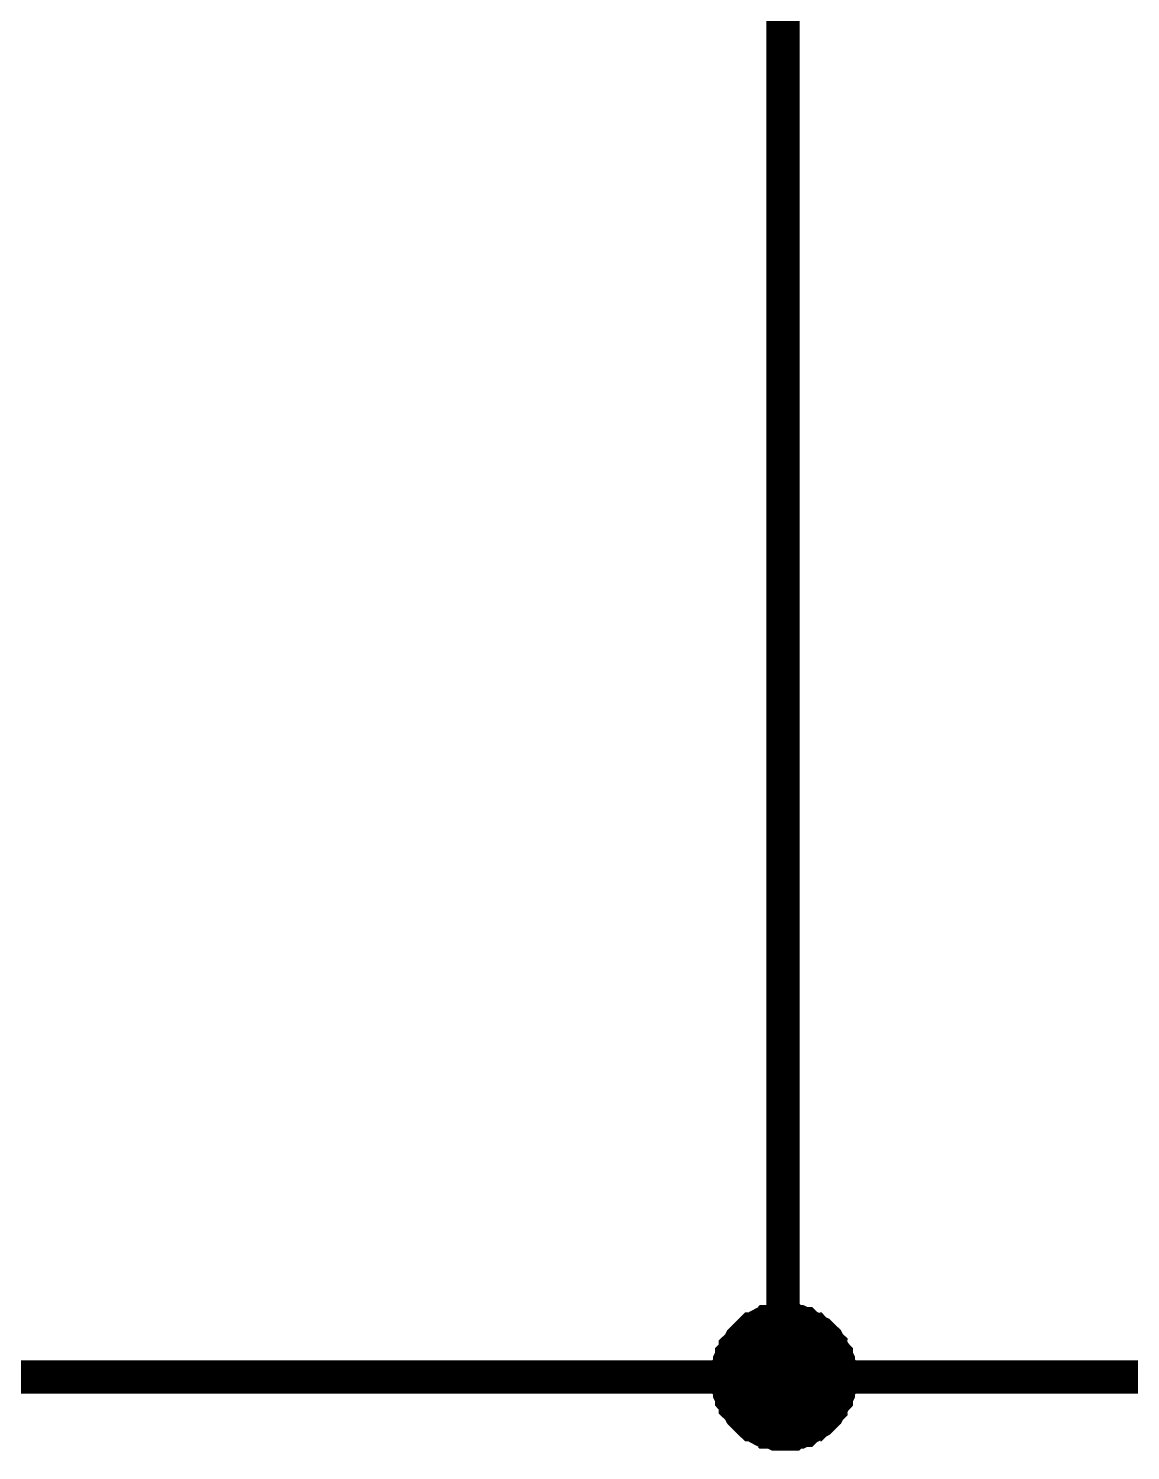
# Model space of a CAD drawing. Header units: millimetres. Extents: x 0 to 420, y 0 to 297.
# Drawn here: x 308.16 to 318.08, y 56.83 to 69.64 of the extents above; entities that cross this region are included whole.
import ezdxf

# ---------------------------------------------------------------- set-up
doc = ezdxf.new("R2010")
doc.units = ezdxf.units.MM
doc.layers.add('Sheet', color=255, linetype='Continuous')

msp = doc.modelspace()

# ---------------------------------------------------------------- linework, layer by layer
at = {"layer": 'Sheet'}
for points, const_width in [([(312.468, 72.495), (314.95, 72.495), (314.95, 57.492), (308.711, 57.492)], 0.3), ([(314.454, 57.492), (314.454, 57.526), (314.454, 57.542), (314.454, 57.575), (314.47, 57.592), (314.47, 57.625), (314.47, 57.641), (314.487, 57.675), (314.487, 57.691), (314.503, 57.708), (314.52, 57.741), (314.52, 57.757), (314.537, 57.774), (314.553, 57.79), (314.57, 57.824), (314.586, 57.84), (314.603, 57.857), (314.619, 57.873), (314.636, 57.89), (314.652, 57.906), (314.669, 57.923), (314.702, 57.923), (314.719, 57.94), (314.735, 57.956), (314.768, 57.973), (314.785, 57.973), (314.801, 57.989), (314.834, 57.989), (314.851, 57.989), (314.884, 58.006), (314.901, 58.006), (314.934, 58.006), (314.95, 58.006)], 0.3), ([(314.454, 57.492), (314.454, 57.526), (314.454, 57.542), (314.454, 57.575), (314.47, 57.592), (314.47, 57.625), (314.47, 57.641), (314.487, 57.675), (314.487, 57.691), (314.503, 57.708), (314.52, 57.741), (314.52, 57.757), (314.537, 57.774), (314.553, 57.79), (314.57, 57.824), (314.586, 57.84), (314.603, 57.857), (314.619, 57.873), (314.636, 57.89), (314.652, 57.906), (314.669, 57.923), (314.702, 57.923), (314.719, 57.94), (314.735, 57.956), (314.768, 57.973), (314.785, 57.973), (314.801, 57.989), (314.834, 57.989), (314.851, 57.989), (314.884, 58.006), (314.901, 58.006), (314.934, 58.006), (314.95, 58.006)], 0.3), ([(314.454, 57.492), (314.454, 57.526), (314.454, 57.542), (314.454, 57.575), (314.47, 57.592), (314.47, 57.625), (314.47, 57.641), (314.487, 57.675), (314.487, 57.691), (314.503, 57.708), (314.52, 57.741), (314.52, 57.757), (314.537, 57.774), (314.553, 57.79), (314.57, 57.824), (314.586, 57.84), (314.603, 57.857), (314.619, 57.873), (314.636, 57.89), (314.652, 57.906), (314.669, 57.923), (314.702, 57.923), (314.719, 57.94), (314.735, 57.956), (314.768, 57.973), (314.785, 57.973), (314.801, 57.989), (314.834, 57.989), (314.851, 57.989), (314.884, 58.006), (314.901, 58.006), (314.934, 58.006), (314.95, 58.006)], 0.3), ([(314.454, 57.492), (314.454, 57.526), (314.454, 57.542), (314.454, 57.575), (314.47, 57.592), (314.47, 57.625), (314.47, 57.641), (314.487, 57.675), (314.487, 57.691), (314.503, 57.708), (314.52, 57.741), (314.52, 57.757), (314.537, 57.774), (314.553, 57.79), (314.57, 57.824), (314.586, 57.84), (314.603, 57.857), (314.619, 57.873), (314.636, 57.89), (314.652, 57.906), (314.669, 57.923), (314.702, 57.923), (314.719, 57.94), (314.735, 57.956), (314.768, 57.973), (314.785, 57.973), (314.801, 57.989), (314.834, 57.989), (314.851, 57.989), (314.884, 58.006), (314.901, 58.006), (314.934, 58.006), (314.95, 58.006)], 0.3), ([(314.454, 57.492), (314.454, 57.526), (314.454, 57.542), (314.454, 57.575), (314.47, 57.592), (314.47, 57.625), (314.47, 57.641), (314.487, 57.675), (314.487, 57.691), (314.503, 57.708), (314.52, 57.741), (314.52, 57.757), (314.537, 57.774), (314.553, 57.79), (314.57, 57.824), (314.586, 57.84), (314.603, 57.857), (314.619, 57.873), (314.636, 57.89), (314.652, 57.906), (314.669, 57.923), (314.702, 57.923), (314.719, 57.94), (314.735, 57.956), (314.768, 57.973), (314.785, 57.973), (314.801, 57.989), (314.834, 57.989), (314.851, 57.989), (314.884, 58.006), (314.901, 58.006), (314.934, 58.006), (314.95, 58.006)], 0.0991), ([(314.454, 57.492), (314.454, 57.526), (314.454, 57.542), (314.454, 57.575), (314.47, 57.592), (314.47, 57.625), (314.47, 57.641), (314.487, 57.675), (314.487, 57.691), (314.503, 57.708), (314.52, 57.741), (314.52, 57.757), (314.537, 57.774), (314.553, 57.79), (314.57, 57.824), (314.586, 57.84), (314.603, 57.857), (314.619, 57.873), (314.636, 57.89), (314.652, 57.906), (314.669, 57.923), (314.702, 57.923), (314.719, 57.94), (314.735, 57.956), (314.768, 57.973), (314.785, 57.973), (314.801, 57.989), (314.834, 57.989), (314.851, 57.989), (314.884, 58.006), (314.901, 58.006), (314.934, 58.006), (314.95, 58.006)], 0.0991), ([(314.454, 57.492), (314.454, 57.526), (314.454, 57.542), (314.454, 57.575), (314.47, 57.592), (314.47, 57.625), (314.47, 57.641), (314.487, 57.675), (314.487, 57.691), (314.503, 57.708), (314.52, 57.741), (314.52, 57.757), (314.537, 57.774), (314.553, 57.79), (314.57, 57.824), (314.586, 57.84), (314.603, 57.857), (314.619, 57.873), (314.636, 57.89), (314.652, 57.906), (314.669, 57.923), (314.702, 57.923), (314.719, 57.94), (314.735, 57.956), (314.768, 57.973), (314.785, 57.973), (314.801, 57.989), (314.834, 57.989), (314.851, 57.989), (314.884, 58.006), (314.901, 58.006), (314.934, 58.006), (314.95, 58.006)], 0.0991), ([(314.454, 57.492), (314.454, 57.526), (314.454, 57.542), (314.454, 57.575), (314.47, 57.592), (314.47, 57.625), (314.47, 57.641), (314.487, 57.675), (314.487, 57.691), (314.503, 57.708), (314.52, 57.741), (314.52, 57.757), (314.537, 57.774), (314.553, 57.79), (314.57, 57.824), (314.586, 57.84), (314.603, 57.857), (314.619, 57.873), (314.636, 57.89), (314.652, 57.906), (314.669, 57.923), (314.702, 57.923), (314.719, 57.94), (314.735, 57.956), (314.768, 57.973), (314.785, 57.973), (314.801, 57.989), (314.834, 57.989), (314.851, 57.989), (314.884, 58.006), (314.901, 58.006), (314.934, 58.006), (314.95, 58.006)], 0.0991), ([(314.95, 58.006), (314.95, 58.006)], 0.3), ([(314.95, 58.006), (314.983, 58.006), (315, 58.006), (315.033, 58.006), (315.05, 57.989), (315.083, 57.989), (315.099, 57.989), (315.132, 57.973), (315.149, 57.973), (315.166, 57.956), (315.199, 57.94), (315.215, 57.923), (315.232, 57.923), (315.248, 57.906), (315.281, 57.89), (315.298, 57.873), (315.314, 57.857), (315.331, 57.84), (315.348, 57.824), (315.364, 57.79), (315.381, 57.774), (315.381, 57.757), (315.397, 57.741), (315.414, 57.708), (315.43, 57.691), (315.43, 57.675), (315.447, 57.641), (315.447, 57.625), (315.447, 57.592), (315.463, 57.575), (315.463, 57.542), (315.463, 57.526), (315.463, 57.492)], 0.3), ([(314.95, 58.006), (314.95, 58.006)], 0.3), ([(314.95, 58.006), (314.983, 58.006), (315, 58.006), (315.033, 58.006), (315.05, 57.989), (315.083, 57.989), (315.099, 57.989), (315.132, 57.973), (315.149, 57.973), (315.166, 57.956), (315.199, 57.94), (315.215, 57.923), (315.232, 57.923), (315.248, 57.906), (315.281, 57.89), (315.298, 57.873), (315.314, 57.857), (315.331, 57.84), (315.348, 57.824), (315.364, 57.79), (315.381, 57.774), (315.381, 57.757), (315.397, 57.741), (315.414, 57.708), (315.43, 57.691), (315.43, 57.675), (315.447, 57.641), (315.447, 57.625), (315.447, 57.592), (315.463, 57.575), (315.463, 57.542), (315.463, 57.526), (315.463, 57.492)], 0.3), ([(314.95, 58.006), (314.95, 58.006)], 0.3), ([(314.95, 58.006), (314.983, 58.006), (315, 58.006), (315.033, 58.006), (315.05, 57.989), (315.083, 57.989), (315.099, 57.989), (315.132, 57.973), (315.149, 57.973), (315.166, 57.956), (315.199, 57.94), (315.215, 57.923), (315.232, 57.923), (315.248, 57.906), (315.281, 57.89), (315.298, 57.873), (315.314, 57.857), (315.331, 57.84), (315.348, 57.824), (315.364, 57.79), (315.381, 57.774), (315.381, 57.757), (315.397, 57.741), (315.414, 57.708), (315.43, 57.691), (315.43, 57.675), (315.447, 57.641), (315.447, 57.625), (315.447, 57.592), (315.463, 57.575), (315.463, 57.542), (315.463, 57.526), (315.463, 57.492)], 0.3), ([(314.95, 58.006), (314.95, 58.006)], 0.3), ([(314.95, 58.006), (314.983, 58.006), (315, 58.006), (315.033, 58.006), (315.05, 57.989), (315.083, 57.989), (315.099, 57.989), (315.132, 57.973), (315.149, 57.973), (315.166, 57.956), (315.199, 57.94), (315.215, 57.923), (315.232, 57.923), (315.248, 57.906), (315.281, 57.89), (315.298, 57.873), (315.314, 57.857), (315.331, 57.84), (315.348, 57.824), (315.364, 57.79), (315.381, 57.774), (315.381, 57.757), (315.397, 57.741), (315.414, 57.708), (315.43, 57.691), (315.43, 57.675), (315.447, 57.641), (315.447, 57.625), (315.447, 57.592), (315.463, 57.575), (315.463, 57.542), (315.463, 57.526), (315.463, 57.492)], 0.3), ([(314.95, 58.006), (314.95, 58.006)], 0.0991), ([(314.95, 58.006), (314.983, 58.006), (315, 58.006), (315.033, 58.006), (315.05, 57.989), (315.083, 57.989), (315.099, 57.989), (315.132, 57.973), (315.149, 57.973), (315.166, 57.956), (315.199, 57.94), (315.215, 57.923), (315.232, 57.923), (315.248, 57.906), (315.281, 57.89), (315.298, 57.873), (315.314, 57.857), (315.331, 57.84), (315.348, 57.824), (315.364, 57.79), (315.381, 57.774), (315.381, 57.757), (315.397, 57.741), (315.414, 57.708), (315.43, 57.691), (315.43, 57.675), (315.447, 57.641), (315.447, 57.625), (315.447, 57.592), (315.463, 57.575), (315.463, 57.542), (315.463, 57.526), (315.463, 57.492)], 0.0991), ([(314.95, 58.006), (314.95, 58.006)], 0.0991), ([(314.95, 58.006), (314.983, 58.006), (315, 58.006), (315.033, 58.006), (315.05, 57.989), (315.083, 57.989), (315.099, 57.989), (315.132, 57.973), (315.149, 57.973), (315.166, 57.956), (315.199, 57.94), (315.215, 57.923), (315.232, 57.923), (315.248, 57.906), (315.281, 57.89), (315.298, 57.873), (315.314, 57.857), (315.331, 57.84), (315.348, 57.824), (315.364, 57.79), (315.381, 57.774), (315.381, 57.757), (315.397, 57.741), (315.414, 57.708), (315.43, 57.691), (315.43, 57.675), (315.447, 57.641), (315.447, 57.625), (315.447, 57.592), (315.463, 57.575), (315.463, 57.542), (315.463, 57.526), (315.463, 57.492)], 0.0991), ([(314.95, 58.006), (314.95, 58.006)], 0.0991), ([(314.95, 58.006), (314.983, 58.006), (315, 58.006), (315.033, 58.006), (315.05, 57.989), (315.083, 57.989), (315.099, 57.989), (315.132, 57.973), (315.149, 57.973), (315.166, 57.956), (315.199, 57.94), (315.215, 57.923), (315.232, 57.923), (315.248, 57.906), (315.281, 57.89), (315.298, 57.873), (315.314, 57.857), (315.331, 57.84), (315.348, 57.824), (315.364, 57.79), (315.381, 57.774), (315.381, 57.757), (315.397, 57.741), (315.414, 57.708), (315.43, 57.691), (315.43, 57.675), (315.447, 57.641), (315.447, 57.625), (315.447, 57.592), (315.463, 57.575), (315.463, 57.542), (315.463, 57.526), (315.463, 57.492)], 0.0991), ([(314.95, 58.006), (314.95, 58.006)], 0.0991), ([(314.95, 58.006), (314.983, 58.006), (315, 58.006), (315.033, 58.006), (315.05, 57.989), (315.083, 57.989), (315.099, 57.989), (315.132, 57.973), (315.149, 57.973), (315.166, 57.956), (315.199, 57.94), (315.215, 57.923), (315.232, 57.923), (315.248, 57.906), (315.281, 57.89), (315.298, 57.873), (315.314, 57.857), (315.331, 57.84), (315.348, 57.824), (315.364, 57.79), (315.381, 57.774), (315.381, 57.757), (315.397, 57.741), (315.414, 57.708), (315.43, 57.691), (315.43, 57.675), (315.447, 57.641), (315.447, 57.625), (315.447, 57.592), (315.463, 57.575), (315.463, 57.542), (315.463, 57.526), (315.463, 57.492)], 0.0991), ([(305.715, 57.492), (308.711, 57.492)], 0.3), ([(314.95, 56.979), (314.934, 56.979), (314.901, 56.979), (314.884, 56.979), (314.851, 56.996), (314.834, 56.996), (314.801, 56.996), (314.785, 57.012), (314.768, 57.012), (314.735, 57.029), (314.719, 57.045), (314.702, 57.062), (314.669, 57.062), (314.652, 57.078), (314.636, 57.095), (314.619, 57.112), (314.603, 57.128), (314.586, 57.145), (314.57, 57.161), (314.553, 57.194), (314.537, 57.211), (314.52, 57.227), (314.52, 57.244), (314.503, 57.277), (314.487, 57.294), (314.487, 57.31), (314.47, 57.343), (314.47, 57.36), (314.47, 57.393), (314.454, 57.41), (314.454, 57.443), (314.454, 57.459), (314.454, 57.492)], 0.3), ([(314.454, 57.492), (314.454, 57.492)], 0.3), ([(314.95, 56.979), (314.934, 56.979), (314.901, 56.979), (314.884, 56.979), (314.851, 56.996), (314.834, 56.996), (314.801, 56.996), (314.785, 57.012), (314.768, 57.012), (314.735, 57.029), (314.719, 57.045), (314.702, 57.062), (314.669, 57.062), (314.652, 57.078), (314.636, 57.095), (314.619, 57.112), (314.603, 57.128), (314.586, 57.145), (314.57, 57.161), (314.553, 57.194), (314.537, 57.211), (314.52, 57.227), (314.52, 57.244), (314.503, 57.277), (314.487, 57.294), (314.487, 57.31), (314.47, 57.343), (314.47, 57.36), (314.47, 57.393), (314.454, 57.41), (314.454, 57.443), (314.454, 57.459), (314.454, 57.492)], 0.3), ([(314.454, 57.492), (314.454, 57.492)], 0.3), ([(314.95, 56.979), (314.934, 56.979), (314.901, 56.979), (314.884, 56.979), (314.851, 56.996), (314.834, 56.996), (314.801, 56.996), (314.785, 57.012), (314.768, 57.012), (314.735, 57.029), (314.719, 57.045), (314.702, 57.062), (314.669, 57.062), (314.652, 57.078), (314.636, 57.095), (314.619, 57.112), (314.603, 57.128), (314.586, 57.145), (314.57, 57.161), (314.553, 57.194), (314.537, 57.211), (314.52, 57.227), (314.52, 57.244), (314.503, 57.277), (314.487, 57.294), (314.487, 57.31), (314.47, 57.343), (314.47, 57.36), (314.47, 57.393), (314.454, 57.41), (314.454, 57.443), (314.454, 57.459), (314.454, 57.492)], 0.3), ([(314.454, 57.492), (314.454, 57.492)], 0.3), ([(314.95, 56.979), (314.934, 56.979), (314.901, 56.979), (314.884, 56.979), (314.851, 56.996), (314.834, 56.996), (314.801, 56.996), (314.785, 57.012), (314.768, 57.012), (314.735, 57.029), (314.719, 57.045), (314.702, 57.062), (314.669, 57.062), (314.652, 57.078), (314.636, 57.095), (314.619, 57.112), (314.603, 57.128), (314.586, 57.145), (314.57, 57.161), (314.553, 57.194), (314.537, 57.211), (314.52, 57.227), (314.52, 57.244), (314.503, 57.277), (314.487, 57.294), (314.487, 57.31), (314.47, 57.343), (314.47, 57.36), (314.47, 57.393), (314.454, 57.41), (314.454, 57.443), (314.454, 57.459), (314.454, 57.492)], 0.3), ([(314.454, 57.492), (314.454, 57.492)], 0.3), ([(314.95, 56.979), (314.934, 56.979), (314.901, 56.979), (314.884, 56.979), (314.851, 56.996), (314.834, 56.996), (314.801, 56.996), (314.785, 57.012), (314.768, 57.012), (314.735, 57.029), (314.719, 57.045), (314.702, 57.062), (314.669, 57.062), (314.652, 57.078), (314.636, 57.095), (314.619, 57.112), (314.603, 57.128), (314.586, 57.145), (314.57, 57.161), (314.553, 57.194), (314.537, 57.211), (314.52, 57.227), (314.52, 57.244), (314.503, 57.277), (314.487, 57.294), (314.487, 57.31), (314.47, 57.343), (314.47, 57.36), (314.47, 57.393), (314.454, 57.41), (314.454, 57.443), (314.454, 57.459), (314.454, 57.492)], 0.0991), ([(314.454, 57.492), (314.454, 57.492)], 0.0991), ([(314.95, 56.979), (314.934, 56.979), (314.901, 56.979), (314.884, 56.979), (314.851, 56.996), (314.834, 56.996), (314.801, 56.996), (314.785, 57.012), (314.768, 57.012), (314.735, 57.029), (314.719, 57.045), (314.702, 57.062), (314.669, 57.062), (314.652, 57.078), (314.636, 57.095), (314.619, 57.112), (314.603, 57.128), (314.586, 57.145), (314.57, 57.161), (314.553, 57.194), (314.537, 57.211), (314.52, 57.227), (314.52, 57.244), (314.503, 57.277), (314.487, 57.294), (314.487, 57.31), (314.47, 57.343), (314.47, 57.36), (314.47, 57.393), (314.454, 57.41), (314.454, 57.443), (314.454, 57.459), (314.454, 57.492)], 0.0991), ([(314.454, 57.492), (314.454, 57.492)], 0.0991), ([(314.95, 56.979), (314.934, 56.979), (314.901, 56.979), (314.884, 56.979), (314.851, 56.996), (314.834, 56.996), (314.801, 56.996), (314.785, 57.012), (314.768, 57.012), (314.735, 57.029), (314.719, 57.045), (314.702, 57.062), (314.669, 57.062), (314.652, 57.078), (314.636, 57.095), (314.619, 57.112), (314.603, 57.128), (314.586, 57.145), (314.57, 57.161), (314.553, 57.194), (314.537, 57.211), (314.52, 57.227), (314.52, 57.244), (314.503, 57.277), (314.487, 57.294), (314.487, 57.31), (314.47, 57.343), (314.47, 57.36), (314.47, 57.393), (314.454, 57.41), (314.454, 57.443), (314.454, 57.459), (314.454, 57.492)], 0.0991), ([(314.454, 57.492), (314.454, 57.492)], 0.0991), ([(314.95, 56.979), (314.934, 56.979), (314.901, 56.979), (314.884, 56.979), (314.851, 56.996), (314.834, 56.996), (314.801, 56.996), (314.785, 57.012), (314.768, 57.012), (314.735, 57.029), (314.719, 57.045), (314.702, 57.062), (314.669, 57.062), (314.652, 57.078), (314.636, 57.095), (314.619, 57.112), (314.603, 57.128), (314.586, 57.145), (314.57, 57.161), (314.553, 57.194), (314.537, 57.211), (314.52, 57.227), (314.52, 57.244), (314.503, 57.277), (314.487, 57.294), (314.487, 57.31), (314.47, 57.343), (314.47, 57.36), (314.47, 57.393), (314.454, 57.41), (314.454, 57.443), (314.454, 57.459), (314.454, 57.492)], 0.0991), ([(314.454, 57.492), (314.454, 57.492)], 0.0991), ([(315.463, 57.492), (315.463, 57.459), (315.463, 57.443), (315.463, 57.41), (315.447, 57.393), (315.447, 57.36), (315.447, 57.343), (315.43, 57.31), (315.43, 57.294), (315.414, 57.277), (315.397, 57.244), (315.381, 57.227), (315.381, 57.211), (315.364, 57.194), (315.348, 57.161), (315.331, 57.145), (315.314, 57.128), (315.298, 57.112), (315.281, 57.095), (315.248, 57.078), (315.232, 57.062), (315.215, 57.062), (315.199, 57.045), (315.166, 57.029), (315.149, 57.012), (315.132, 57.012), (315.099, 56.996), (315.083, 56.996), (315.05, 56.996), (315.033, 56.979), (315, 56.979), (314.983, 56.979), (314.95, 56.979)], 0.3), ([(314.95, 57.492), (319.949, 57.492)], 0.3), ([(315.463, 57.492), (315.463, 57.459), (315.463, 57.443), (315.463, 57.41), (315.447, 57.393), (315.447, 57.36), (315.447, 57.343), (315.43, 57.31), (315.43, 57.294), (315.414, 57.277), (315.397, 57.244), (315.381, 57.227), (315.381, 57.211), (315.364, 57.194), (315.348, 57.161), (315.331, 57.145), (315.314, 57.128), (315.298, 57.112), (315.281, 57.095), (315.248, 57.078), (315.232, 57.062), (315.215, 57.062), (315.199, 57.045), (315.166, 57.029), (315.149, 57.012), (315.132, 57.012), (315.099, 56.996), (315.083, 56.996), (315.05, 56.996), (315.033, 56.979), (315, 56.979), (314.983, 56.979), (314.95, 56.979)], 0.3), ([(315.463, 57.492), (315.463, 57.459), (315.463, 57.443), (315.463, 57.41), (315.447, 57.393), (315.447, 57.36), (315.447, 57.343), (315.43, 57.31), (315.43, 57.294), (315.414, 57.277), (315.397, 57.244), (315.381, 57.227), (315.381, 57.211), (315.364, 57.194), (315.348, 57.161), (315.331, 57.145), (315.314, 57.128), (315.298, 57.112), (315.281, 57.095), (315.248, 57.078), (315.232, 57.062), (315.215, 57.062), (315.199, 57.045), (315.166, 57.029), (315.149, 57.012), (315.132, 57.012), (315.099, 56.996), (315.083, 56.996), (315.05, 56.996), (315.033, 56.979), (315, 56.979), (314.983, 56.979), (314.95, 56.979)], 0.3), ([(315.463, 57.492), (315.463, 57.459), (315.463, 57.443), (315.463, 57.41), (315.447, 57.393), (315.447, 57.36), (315.447, 57.343), (315.43, 57.31), (315.43, 57.294), (315.414, 57.277), (315.397, 57.244), (315.381, 57.227), (315.381, 57.211), (315.364, 57.194), (315.348, 57.161), (315.331, 57.145), (315.314, 57.128), (315.298, 57.112), (315.281, 57.095), (315.248, 57.078), (315.232, 57.062), (315.215, 57.062), (315.199, 57.045), (315.166, 57.029), (315.149, 57.012), (315.132, 57.012), (315.099, 56.996), (315.083, 56.996), (315.05, 56.996), (315.033, 56.979), (315, 56.979), (314.983, 56.979), (314.95, 56.979)], 0.3), ([(315.463, 57.492), (315.463, 57.459), (315.463, 57.443), (315.463, 57.41), (315.447, 57.393), (315.447, 57.36), (315.447, 57.343), (315.43, 57.31), (315.43, 57.294), (315.414, 57.277), (315.397, 57.244), (315.381, 57.227), (315.381, 57.211), (315.364, 57.194), (315.348, 57.161), (315.331, 57.145), (315.314, 57.128), (315.298, 57.112), (315.281, 57.095), (315.248, 57.078), (315.232, 57.062), (315.215, 57.062), (315.199, 57.045), (315.166, 57.029), (315.149, 57.012), (315.132, 57.012), (315.099, 56.996), (315.083, 56.996), (315.05, 56.996), (315.033, 56.979), (315, 56.979), (314.983, 56.979), (314.95, 56.979)], 0.0991), ([(315.463, 57.492), (315.463, 57.459), (315.463, 57.443), (315.463, 57.41), (315.447, 57.393), (315.447, 57.36), (315.447, 57.343), (315.43, 57.31), (315.43, 57.294), (315.414, 57.277), (315.397, 57.244), (315.381, 57.227), (315.381, 57.211), (315.364, 57.194), (315.348, 57.161), (315.331, 57.145), (315.314, 57.128), (315.298, 57.112), (315.281, 57.095), (315.248, 57.078), (315.232, 57.062), (315.215, 57.062), (315.199, 57.045), (315.166, 57.029), (315.149, 57.012), (315.132, 57.012), (315.099, 56.996), (315.083, 56.996), (315.05, 56.996), (315.033, 56.979), (315, 56.979), (314.983, 56.979), (314.95, 56.979)], 0.0991), ([(315.463, 57.492), (315.463, 57.459), (315.463, 57.443), (315.463, 57.41), (315.447, 57.393), (315.447, 57.36), (315.447, 57.343), (315.43, 57.31), (315.43, 57.294), (315.414, 57.277), (315.397, 57.244), (315.381, 57.227), (315.381, 57.211), (315.364, 57.194), (315.348, 57.161), (315.331, 57.145), (315.314, 57.128), (315.298, 57.112), (315.281, 57.095), (315.248, 57.078), (315.232, 57.062), (315.215, 57.062), (315.199, 57.045), (315.166, 57.029), (315.149, 57.012), (315.132, 57.012), (315.099, 56.996), (315.083, 56.996), (315.05, 56.996), (315.033, 56.979), (315, 56.979), (314.983, 56.979), (314.95, 56.979)], 0.0991), ([(315.463, 57.492), (315.463, 57.459), (315.463, 57.443), (315.463, 57.41), (315.447, 57.393), (315.447, 57.36), (315.447, 57.343), (315.43, 57.31), (315.43, 57.294), (315.414, 57.277), (315.397, 57.244), (315.381, 57.227), (315.381, 57.211), (315.364, 57.194), (315.348, 57.161), (315.331, 57.145), (315.314, 57.128), (315.298, 57.112), (315.281, 57.095), (315.248, 57.078), (315.232, 57.062), (315.215, 57.062), (315.199, 57.045), (315.166, 57.029), (315.149, 57.012), (315.132, 57.012), (315.099, 56.996), (315.083, 56.996), (315.05, 56.996), (315.033, 56.979), (315, 56.979), (314.983, 56.979), (314.95, 56.979)], 0.0991), ([(315.463, 57.492), (315.463, 57.492), (315.463, 57.492), (315.463, 57.492), (315.463, 57.492), (315.463, 57.492), (315.463, 57.492), (315.463, 57.492), (315.463, 57.492), (315.463, 57.492), (315.463, 57.492), (315.463, 57.492), (315.463, 57.492), (315.463, 57.492), (315.463, 57.492), (315.463, 57.492), (315.463, 57.492), (315.463, 57.492), (315.463, 57.492), (315.463, 57.492), (315.463, 57.492), (315.463, 57.492), (315.463, 57.492), (315.463, 57.492), (315.463, 57.492), (315.463, 57.492), (315.463, 57.492), (315.463, 57.492), (315.463, 57.492), (315.463, 57.492), (315.463, 57.492), (315.463, 57.492), (315.463, 57.492)], 0.3), ([(315.463, 57.492), (315.463, 57.492)], 0.3), ([(315.463, 57.492), (315.463, 57.492), (315.463, 57.492), (315.463, 57.492), (315.463, 57.492), (315.463, 57.492), (315.463, 57.492), (315.463, 57.492), (315.463, 57.492), (315.463, 57.492), (315.463, 57.492), (315.463, 57.492), (315.463, 57.492), (315.463, 57.492), (315.463, 57.492), (315.463, 57.492), (315.463, 57.492), (315.463, 57.492), (315.463, 57.492), (315.463, 57.492), (315.463, 57.492), (315.463, 57.492), (315.463, 57.492), (315.463, 57.492), (315.463, 57.492), (315.463, 57.492), (315.463, 57.492), (315.463, 57.492), (315.463, 57.492), (315.463, 57.492), (315.463, 57.492), (315.463, 57.492), (315.463, 57.492)], 0.3), ([(315.463, 57.492), (315.463, 57.492)], 0.3), ([(315.463, 57.492), (315.463, 57.492), (315.463, 57.492), (315.463, 57.492), (315.463, 57.492), (315.463, 57.492), (315.463, 57.492), (315.463, 57.492), (315.463, 57.492), (315.463, 57.492), (315.463, 57.492), (315.463, 57.492), (315.463, 57.492), (315.463, 57.492), (315.463, 57.492), (315.463, 57.492), (315.463, 57.492), (315.463, 57.492), (315.463, 57.492), (315.463, 57.492), (315.463, 57.492), (315.463, 57.492), (315.463, 57.492), (315.463, 57.492), (315.463, 57.492), (315.463, 57.492), (315.463, 57.492), (315.463, 57.492), (315.463, 57.492), (315.463, 57.492), (315.463, 57.492), (315.463, 57.492), (315.463, 57.492)], 0.3), ([(315.463, 57.492), (315.463, 57.492)], 0.3), ([(315.463, 57.492), (315.463, 57.492), (315.463, 57.492), (315.463, 57.492), (315.463, 57.492), (315.463, 57.492), (315.463, 57.492), (315.463, 57.492), (315.463, 57.492), (315.463, 57.492), (315.463, 57.492), (315.463, 57.492), (315.463, 57.492), (315.463, 57.492), (315.463, 57.492), (315.463, 57.492), (315.463, 57.492), (315.463, 57.492), (315.463, 57.492), (315.463, 57.492), (315.463, 57.492), (315.463, 57.492), (315.463, 57.492), (315.463, 57.492), (315.463, 57.492), (315.463, 57.492), (315.463, 57.492), (315.463, 57.492), (315.463, 57.492), (315.463, 57.492), (315.463, 57.492), (315.463, 57.492), (315.463, 57.492)], 0.3), ([(315.463, 57.492), (315.463, 57.492)], 0.3), ([(315.463, 57.492), (315.463, 57.492), (315.463, 57.492), (315.463, 57.492), (315.463, 57.492), (315.463, 57.492), (315.463, 57.492), (315.463, 57.492), (315.463, 57.492), (315.463, 57.492), (315.463, 57.492), (315.463, 57.492), (315.463, 57.492), (315.463, 57.492), (315.463, 57.492), (315.463, 57.492), (315.463, 57.492), (315.463, 57.492), (315.463, 57.492), (315.463, 57.492), (315.463, 57.492), (315.463, 57.492), (315.463, 57.492), (315.463, 57.492), (315.463, 57.492), (315.463, 57.492), (315.463, 57.492), (315.463, 57.492), (315.463, 57.492), (315.463, 57.492), (315.463, 57.492), (315.463, 57.492), (315.463, 57.492)], 0.0991), ([(315.463, 57.492), (315.463, 57.492)], 0.0991), ([(315.463, 57.492), (315.463, 57.492), (315.463, 57.492), (315.463, 57.492), (315.463, 57.492), (315.463, 57.492), (315.463, 57.492), (315.463, 57.492), (315.463, 57.492), (315.463, 57.492), (315.463, 57.492), (315.463, 57.492), (315.463, 57.492), (315.463, 57.492), (315.463, 57.492), (315.463, 57.492), (315.463, 57.492), (315.463, 57.492), (315.463, 57.492), (315.463, 57.492), (315.463, 57.492), (315.463, 57.492), (315.463, 57.492), (315.463, 57.492), (315.463, 57.492), (315.463, 57.492), (315.463, 57.492), (315.463, 57.492), (315.463, 57.492), (315.463, 57.492), (315.463, 57.492), (315.463, 57.492), (315.463, 57.492)], 0.0991), ([(315.463, 57.492), (315.463, 57.492)], 0.0991), ([(315.463, 57.492), (315.463, 57.492), (315.463, 57.492), (315.463, 57.492), (315.463, 57.492), (315.463, 57.492), (315.463, 57.492), (315.463, 57.492), (315.463, 57.492), (315.463, 57.492), (315.463, 57.492), (315.463, 57.492), (315.463, 57.492), (315.463, 57.492), (315.463, 57.492), (315.463, 57.492), (315.463, 57.492), (315.463, 57.492), (315.463, 57.492), (315.463, 57.492), (315.463, 57.492), (315.463, 57.492), (315.463, 57.492), (315.463, 57.492), (315.463, 57.492), (315.463, 57.492), (315.463, 57.492), (315.463, 57.492), (315.463, 57.492), (315.463, 57.492), (315.463, 57.492), (315.463, 57.492), (315.463, 57.492)], 0.0991), ([(315.463, 57.492), (315.463, 57.492)], 0.0991), ([(315.463, 57.492), (315.463, 57.492), (315.463, 57.492), (315.463, 57.492), (315.463, 57.492), (315.463, 57.492), (315.463, 57.492), (315.463, 57.492), (315.463, 57.492), (315.463, 57.492), (315.463, 57.492), (315.463, 57.492), (315.463, 57.492), (315.463, 57.492), (315.463, 57.492), (315.463, 57.492), (315.463, 57.492), (315.463, 57.492), (315.463, 57.492), (315.463, 57.492), (315.463, 57.492), (315.463, 57.492), (315.463, 57.492), (315.463, 57.492), (315.463, 57.492), (315.463, 57.492), (315.463, 57.492), (315.463, 57.492), (315.463, 57.492), (315.463, 57.492), (315.463, 57.492), (315.463, 57.492), (315.463, 57.492)], 0.0991), ([(315.463, 57.492), (315.463, 57.492)], 0.0991)]:
    msp.add_lwpolyline(points, dxfattribs=dict(at, const_width=const_width))
at = {"layer": 'Sheet', "const_width": 0.508}
msp.add_lwpolyline([(314.746, 57.5, 1), (315.254, 57.5, 1)], format="xyb", close=True, dxfattribs=at)

doc.saveas('drawing.dxf')
